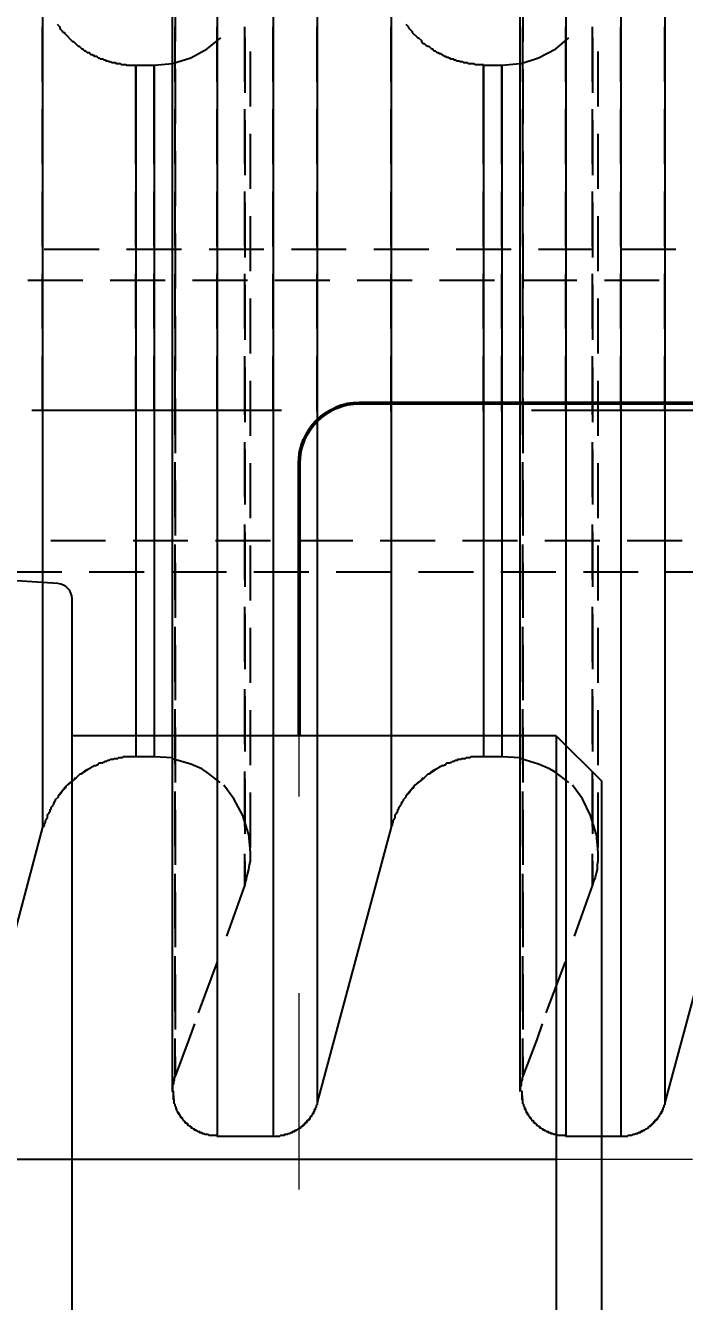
# Model space of a CAD drawing. Header units: inches. Extents: x 198356 to 209798, y -190593 to -183267.
# Drawn here: x 203867.4 to 203910.9, y -184411.7 to -184327.3 of the extents above; entities that cross this region are included whole.
import ezdxf

# ---------------------------------------------------------------- set-up
doc = ezdxf.new("R2010")
doc.units = ezdxf.units.IN
doc.header["$LTSCALE"] = 13
for name, pattern in [('CENTERX2', [101.6, 63.5, -12.7, 12.7, -12.7]), ('点画线', [18, 12, -2, 2, -2]), ('虚线', [2, 1, -1])]:
    doc.linetypes.add(name, pattern=pattern)
doc.layers.add('1', color=4, linetype='Continuous')
doc.layers.add('粗实线', color=4, linetype='Continuous')
for name, color, linetype, lineweight in [('2细实线', 3, 'Continuous', 20), ('中心线层', 1, '点画线', 18), ('标注、文本', 3, 'Continuous', 25), ('粗实线层', 7, 'Continuous', 35), ('虚线层', 6, '虚线', 18)]:
    doc.layers.add(name, color=color, linetype=linetype, lineweight=lineweight)
doc.styles.get("Standard").update_dxf_attribs({"font": 'gbenor.shx', "bigfont": 'gbcbig.shx'})
doc.dimstyles.new('英寸 1-10', dxfattribs={"dimscale": 14, "dimtxt": 3.5, "dimasz": 2, "dimexe": 1.5, "dimexo": 0.5, "dimgap": 0.5, "dimtad": 1, "dimtoh": 1, "dimdec": 0, "dimdsep": 46, "dimtxsty": 'Standard', "dimcen": 2.5, "dimclrd": 3, "dimclre": 3, "dimclrt": 3, "dimadec": 0, "dimazin": 2, "dimtfac": 1, "dimtdec": 0, "dimtmove": 0, "dimatfit": 2, "dimfxl": 1, "dimarcsym": 0})

# ---------------------------------------------------------------- blocks, each defined once
blk = doc.blocks.new('*D101')
at = {"layer": '2细实线', "color": 3, "linetype": 'ByBlock', "lineweight": -2}
for p, q in [((204482.464, -183812.807), (204702.343, -183812.807)), ((204681.343, -183854.807), (204681.343, -185990.802)), ((204332.464, -186032.802), (204702.343, -186032.802)), ((201100.829, -188826.91), (201100.829, -188994.785)), ((199830.829, -188846.487), (199830.829, -188994.785)), ((201072.829, -188973.785), (199858.829, -188973.785))]:
    blk.add_line(p, q, dxfattribs=at)
at = {"layer": '2细实线', "color": 3, "linetype": 'ByBlock'}
for points in [[(204674.343, -183854.807), (204688.343, -183854.807), (204681.343, -183812.807)], [(204674.343, -185990.802), (204688.343, -185990.802), (204681.343, -186032.802)], [(199858.829, -188969.118), (199858.829, -188978.452), (199830.829, -188973.785)], [(201072.829, -188969.118), (201072.829, -188978.452), (201100.829, -188973.785)]]:
    blk.add_solid(points, dxfattribs=at)
at = {"layer": 'Defpoints', "color": 0, "linetype": 'ByBlock'}
for p in [(204475.464, -183812.807), (204325.464, -186032.802), (204681.343, -186032.802), (201100.829, -188819.91), (199830.829, -188839.487), (199830.829, -188973.785)]:
    blk.add_point(p, dxfattribs=at)
at = {"layer": '2细实线', "color": 3, "linetype": 'ByBlock', "insert": (204636.061, -185152.306), "char_height": 73.5, "attachment_point": 5, "rotation": 90}
blk.add_mtext('2220 [87]', dxfattribs=at)
at = {"layer": '2细实线', "color": 3, "linetype": 'ByBlock', "insert": (200465.829, -188941.264), "char_height": 49, "attachment_point": 5}
blk.add_mtext('1270 [50]', dxfattribs=at)
blk = doc.blocks.new('A$C1E121E43')
at = {"layer": '1', "ltscale": 5}
for p, q in [((190.064, 96.152), (191.273, 96.273)), ((213.043, 96.152), (214.253, 96.273)), ((188.854, 96.152), (190.064, 96.152)), ((211.834, 96.152), (213.043, 96.152)), ((182.807, 83.997), (186.435, 83.997)), ((188.249, 83.997), (191.878, 83.997)), ((193.692, 83.997), (197.32, 83.997)), ((199.134, 83.997), (202.763, 83.997)), ((204.577, 83.997), (208.205, 83.997)), ((210.02, 83.997), (213.648, 83.997)), ((215.462, 83.997), (219.091, 83.997)), ((220.905, 83.997), (224.533, 83.997)), ((181.718, 81.941), (185.347, 81.941)), ((187.161, 81.941), (190.789, 81.941)), ((192.603, 81.941), (196.232, 81.941)), ((198.046, 81.941), (201.674, 81.941)), ((203.489, 81.941), (207.117, 81.941)), ((208.931, 81.941), (212.559, 81.941)), ((214.374, 81.941), (218.002, 81.941)), ((217.276, 81.094), (217.276, 82.364)), ((219.816, 81.941), (223.445, 81.941)), ((217.276, 78.736), (217.276, 81.094)), ((191.454, 73.293), (191.454, 76.921)), ((194.236, 73.293), (194.236, 76.921)), ((197.925, 73.293), (197.925, 76.921)), ((200.828, 73.293), (200.828, 76.921)), ((214.434, 73.293), (214.434, 76.921)), ((217.276, 73.293), (217.276, 76.921)), ((220.905, 73.293), (220.905, 76.921)), ((223.807, 73.293), (223.807, 76.921)), ((191.454, 71.721), (191.454, 73.293)), ((196.05, 73.051), (196.05, 73.293)), ((214.434, 71.721), (214.434, 73.293)), ((219.03, 73.051), (219.03, 73.293)), ((186.859, 64.706), (183.23, 64.706)), ((192.301, 64.706), (188.673, 64.706)), ((197.744, 64.706), (194.115, 64.706)), ((203.186, 64.706), (199.558, 64.706)), ((208.629, 64.706), (205, 64.706)), ((214.071, 64.706), (210.443, 64.706)), ((219.514, 64.706), (215.885, 64.706)), ((224.956, 64.706), (221.328, 64.706)), ((183.956, 62.65), (180.327, 62.65)), ((189.398, 62.65), (185.77, 62.65)), ((194.841, 62.65), (191.213, 62.65)), ((200.283, 62.65), (196.655, 62.65)), ((205.726, 62.65), (202.098, 62.65)), ((211.169, 62.65), (207.54, 62.65)), ((216.611, 62.65), (212.983, 62.65)), ((222.054, 62.65), (218.425, 62.65)), ((227.496, 62.65), (223.868, 62.65)), ((190.064, 50.434), (188.854, 50.434)), ((191.273, 50.374), (190.064, 50.434)), ((213.043, 50.434), (211.834, 50.434)), ((214.253, 50.374), (213.043, 50.434)), ((182.686, 45.778), (177.848, 27.576)), ((205.726, 45.778), (200.828, 27.576)), ((228.706, 45.778), (223.807, 27.576)), ((196.05, 41.968), (194.841, 38.582)), ((219.03, 41.968), (217.821, 38.582)), ((194.236, 36.888), (192.966, 33.502)), ((217.216, 36.888), (215.946, 33.502)), ((214.434, 30.599), (214.434, 30.357)), ((197.925, 25.338), (194.236, 25.338)), ((220.905, 25.338), (217.276, 25.338))]:
    blk.add_line(p, q, dxfattribs=at)
at = {"layer": '1', "color": 1, "linetype": 'CENTERX2', "lineweight": -3, "ltscale": 0.1}
blk.add_line((429.623, 73.323), (0, 73.323), dxfattribs=at)
at = {"layer": '1', "ltscale": 5}
for points in [[(194.236, 121.308), (194.236, 25.399), (194.236, 25.338)], [(197.925, 121.308), (197.925, 25.399), (197.925, 25.338)], [(217.276, 121.308), (217.276, 25.399), (217.276, 25.338)], [(220.905, 121.308), (220.905, 25.399), (220.905, 25.338)], [(200.828, 119.071), (200.828, 27.697), (200.828, 27.576)], [(223.807, 119.071), (223.807, 27.697), (223.807, 27.576)], [(194.236, 25.338), (194.236, 25.399), (193.752, 25.399), (193.692, 25.399), (193.631, 25.459), (193.45, 25.459), (193.39, 25.52), (193.269, 25.52), (193.208, 25.58), (193.087, 25.58), (193.087, 25.64), (192.966, 25.64), (192.906, 25.701), (192.845, 25.701), (192.845, 25.761), (192.724, 25.761), (192.724, 25.822), (192.664, 25.822), (192.603, 25.882), (192.543, 25.882), (192.543, 25.943), (192.482, 25.943), (192.482, 26.003), (192.422, 26.003), (192.362, 26.064), (192.301, 26.064), (192.301, 26.124), (192.241, 26.185), (192.18, 26.185), (192.18, 26.245), (192.12, 26.245), (192.12, 26.306), (192.059, 26.366), (191.999, 26.366), (191.999, 26.427), (191.938, 26.487), (191.938, 26.548), (191.878, 26.548), (191.878, 26.608), (191.817, 26.608), (191.817, 26.668), (191.757, 26.729), (191.757, 26.789), (191.696, 26.789), (191.696, 26.91), (191.636, 26.91), (191.636, 26.971), (191.575, 27.031), (191.575, 27.152), (191.515, 27.152), (191.515, 27.273), (191.454, 27.334), (191.454, 27.455), (191.394, 27.515), (191.394, 27.697), (191.334, 28.18), (191.334, 28.301), (191.273, 28.301), (191.273, 118.164)], [(214.253, 28.301), (214.253, 118.164), (214.253, 118.345)], [(191.454, 101.352), (191.454, 100.929), (191.454, 97.966), (191.454, 97.724)], [(214.434, 101.352), (214.434, 100.929), (214.434, 97.966), (214.434, 97.724)], [(183.653, 98.873), (183.835, 98.692), (183.835, 98.571), (183.895, 98.51), (183.956, 98.45), (184.077, 98.329), (184.137, 98.329), (184.137, 98.268), (184.681, 97.724), (184.742, 97.724), (184.802, 97.664), (185.044, 97.422), (185.105, 97.422), (185.286, 97.24), (185.347, 97.24), (185.407, 97.18), (185.468, 97.119), (185.528, 97.119), (185.649, 96.998), (185.77, 96.998), (185.891, 96.877), (185.951, 96.877), (186.012, 96.817), (186.072, 96.817), (186.133, 96.756), (186.254, 96.756), (186.375, 96.636), (186.435, 96.636), (186.496, 96.575), (186.677, 96.575), (186.738, 96.515), (186.798, 96.515), (186.919, 96.454), (186.979, 96.454), (187.04, 96.394), (187.161, 96.394), (187.282, 96.333), (187.463, 96.333), (187.584, 96.273), (187.826, 96.273), (187.887, 96.212), (188.189, 96.212), (188.249, 96.152), (188.854, 96.152)], [(182.686, 100.869), (182.686, 46.02), (182.686, 45.778)], [(206.694, 98.873), (206.875, 98.692), (206.875, 98.631), (207.117, 98.389), (207.117, 98.329), (207.419, 98.026), (207.48, 97.966), (207.54, 97.966), (207.722, 97.784), (207.722, 97.724), (207.843, 97.603), (207.903, 97.603), (208.024, 97.482), (208.145, 97.422), (208.205, 97.422), (208.387, 97.24), (208.447, 97.24), (208.568, 97.119), (208.629, 97.119), (208.75, 96.998), (208.81, 96.998), (208.931, 96.938), (208.992, 96.938), (209.113, 96.817), (209.173, 96.817), (209.233, 96.756), (209.294, 96.756), (209.415, 96.696), (209.475, 96.696), (209.536, 96.636), (209.596, 96.636), (209.657, 96.575), (209.838, 96.575), (209.899, 96.515), (209.959, 96.515), (210.08, 96.454), (210.201, 96.454), (210.261, 96.394), (210.443, 96.394), (210.503, 96.333), (210.745, 96.333), (210.806, 96.273), (211.169, 96.273), (211.29, 96.212), (211.834, 96.212)], [(205.726, 100.869), (205.726, 46.02), (205.726, 45.778)], [(182.686, 95.063), (182.686, 95.849), (182.686, 97.422), (182.686, 98.692)], [(191.273, 96.273), (192.482, 96.636), (193.571, 97.24), (194.478, 97.966)], [(191.454, 95.063), (191.454, 97.966), (191.454, 98.692)], [(194.236, 95.063), (194.236, 95.91), (194.236, 98.692)], [(196.05, 95.063), (196.05, 95.789), (196.05, 97.845), (196.05, 98.692)], [(196.05, 97.966), (196.05, 96.877), (196.05, 94.64), (196.05, 94.338)], [(197.925, 95.063), (197.925, 95.91), (197.925, 98.692)], [(200.828, 95.063), (200.828, 95.124), (200.828, 98.329), (200.828, 98.692)], [(205.726, 95.063), (205.726, 95.849), (205.726, 97.422), (205.726, 98.692)], [(214.253, 96.273), (214.313, 96.273), (215.462, 96.636), (216.611, 97.24), (217.458, 97.966)], [(214.434, 95.063), (214.434, 97.966), (214.434, 98.692)], [(217.276, 95.063), (217.276, 95.91), (217.276, 98.692)], [(219.03, 95.063), (219.03, 95.789), (219.03, 97.845), (219.03, 98.692)], [(219.03, 97.966), (219.03, 96.877), (219.03, 94.64), (219.03, 94.338)], [(220.905, 95.063), (220.905, 95.91), (220.905, 98.692)], [(223.807, 95.063), (223.807, 95.124), (223.807, 98.329), (223.807, 98.692)], [(196.413, 97.059), (196.413, 96.938), (196.413, 95.003), (196.413, 93.43)], [(219.393, 97.059), (219.393, 96.938), (219.393, 95.003), (219.393, 93.43)], [(188.854, 89.621), (188.854, 90.165), (188.854, 91.919), (188.854, 93.249), (188.854, 93.37), (188.854, 94.519), (188.854, 95.366), (188.854, 95.91), (188.854, 96.152)], [(188.854, 96.152), (188.854, 50.555), (188.854, 50.434)], [(190.064, 89.621), (190.064, 90.165), (190.064, 91.919), (190.064, 93.249), (190.064, 93.37), (190.064, 94.519), (190.064, 95.366), (190.064, 95.91), (190.064, 96.152)], [(190.064, 96.152), (190.064, 50.555), (190.064, 50.434)], [(191.454, 95.91), (191.454, 94.761), (191.454, 92.281)], [(211.834, 89.621), (211.834, 90.165), (211.834, 91.919), (211.834, 93.249), (211.834, 93.37), (211.834, 94.519), (211.834, 95.366), (211.834, 95.91), (211.834, 96.152)], [(211.834, 96.152), (211.834, 50.555), (211.834, 50.434)], [(213.043, 89.621), (213.043, 90.165), (213.043, 91.919), (213.043, 93.249), (213.043, 93.37), (213.043, 94.519), (213.043, 95.366), (213.043, 95.91), (213.043, 96.152)], [(213.043, 96.152), (213.043, 50.555), (213.043, 50.434)], [(214.434, 95.91), (214.434, 94.761), (214.434, 92.281)], [(182.686, 89.621), (182.686, 89.742), (182.686, 92.04), (182.686, 93.249)], [(191.454, 89.621), (191.454, 91.435), (191.454, 93.249)], [(194.236, 89.621), (194.236, 92.342), (194.236, 93.249)], [(196.05, 89.621), (196.05, 91.012), (196.05, 93.249)], [(197.925, 89.621), (197.925, 92.342), (197.925, 93.249)], [(200.828, 89.621), (200.828, 91.737), (200.828, 93.249)], [(205.726, 89.621), (205.726, 89.742), (205.726, 92.04), (205.726, 93.249)], [(214.434, 89.621), (214.434, 91.435), (214.434, 93.249)], [(217.276, 89.621), (217.276, 92.342), (217.276, 93.249)], [(219.03, 89.621), (219.03, 91.012), (219.03, 93.249)], [(220.905, 89.621), (220.905, 92.342), (220.905, 93.249)], [(223.807, 89.621), (223.807, 91.737), (223.807, 93.249)], [(196.05, 92.523), (196.05, 92.281), (196.05, 89.681), (196.05, 88.895)], [(219.03, 92.523), (219.03, 92.281), (219.03, 89.681), (219.03, 88.895)], [(196.413, 91.616), (196.413, 90.467), (196.413, 87.988)], [(219.393, 91.616), (219.393, 90.467), (219.393, 87.988)], [(191.454, 90.467), (191.454, 87.988), (191.454, 86.839)], [(214.434, 90.467), (214.434, 87.988), (214.434, 86.839)], [(182.686, 84.178), (182.686, 84.722), (182.686, 87.323), (182.686, 87.806)], [(188.854, 84.178), (188.854, 86.113), (188.854, 87.806)], [(190.064, 84.178), (190.064, 86.113), (190.064, 87.806)], [(191.454, 84.178), (191.454, 84.42), (191.454, 87.806)], [(194.236, 84.178), (194.236, 84.964), (194.236, 87.806)], [(196.05, 84.178), (196.05, 85.509), (196.05, 87.806)], [(197.925, 84.178), (197.925, 84.964), (197.925, 87.806)], [(200.828, 84.178), (200.828, 84.541), (200.828, 87.806)], [(205.726, 84.178), (205.726, 84.722), (205.726, 87.323), (205.726, 87.806)], [(211.834, 84.178), (211.834, 86.113), (211.834, 87.806)], [(213.043, 84.178), (213.043, 86.113), (213.043, 87.806)], [(214.434, 84.178), (214.434, 84.42), (214.434, 87.806)], [(217.276, 84.178), (217.276, 84.964), (217.276, 87.806)], [(219.03, 84.178), (219.03, 85.509), (219.03, 87.806)], [(220.905, 84.178), (220.905, 84.964), (220.905, 87.806)], [(223.807, 84.178), (223.807, 84.541), (223.807, 87.806)], [(196.05, 87.081), (196.05, 86.96), (196.05, 84.057), (196.05, 83.452)], [(219.03, 87.081), (219.03, 86.96), (219.03, 84.057), (219.03, 83.452)], [(196.413, 86.174), (196.413, 85.206), (196.413, 82.545)], [(219.393, 86.174), (219.393, 85.206), (219.393, 82.545)], [(191.454, 85.025), (191.454, 84.42), (191.454, 81.396)], [(214.434, 85.025), (214.434, 84.42), (214.434, 81.396)], [(182.686, 78.736), (182.686, 79.159), (182.686, 82.001), (182.686, 82.364)], [(188.854, 78.736), (188.854, 81.275), (188.854, 82.364)], [(190.064, 78.736), (190.064, 81.275), (190.064, 82.364)], [(191.454, 78.736), (191.454, 80.731), (191.454, 82.364)], [(194.236, 78.736), (194.236, 81.094), (194.236, 82.364)], [(196.05, 78.736), (196.05, 79.522), (196.05, 82.364)], [(197.925, 78.736), (197.925, 81.094), (197.925, 82.364)], [(200.828, 78.736), (200.828, 80.852), (200.828, 82.364)], [(205.726, 78.736), (205.726, 79.159), (205.726, 82.001), (205.726, 82.364)], [(211.834, 78.736), (211.834, 81.275), (211.834, 82.364)], [(213.043, 78.736), (213.043, 81.275), (213.043, 82.364)], [(214.434, 78.736), (214.434, 80.731), (214.434, 82.364)], [(219.03, 78.736), (219.03, 79.522), (219.03, 82.364)], [(220.905, 78.736), (220.905, 81.094), (220.905, 82.364)], [(223.807, 78.736), (223.807, 80.852), (223.807, 82.364)], [(196.05, 81.638), (196.05, 81.094), (196.05, 78.01)], [(219.03, 81.638), (219.03, 81.094), (219.03, 78.01)], [(196.413, 80.731), (196.413, 79.401), (196.413, 77.103)], [(219.393, 80.731), (219.393, 79.401), (219.393, 77.103)], [(191.454, 79.582), (191.454, 77.042), (191.454, 75.954)], [(214.434, 79.582), (214.434, 77.042), (214.434, 75.954)], [(182.686, 73.293), (182.686, 76.256), (182.686, 76.921)], [(188.854, 73.293), (188.854, 76.014), (188.854, 76.921)], [(190.064, 73.293), (190.064, 76.014), (190.064, 76.921)], [(196.05, 73.293), (196.05, 76.438), (196.05, 76.921)], [(205.726, 73.293), (205.726, 76.256), (205.726, 76.921)], [(211.834, 73.293), (211.834, 76.014), (211.834, 76.921)], [(213.043, 73.293), (213.043, 76.014), (213.043, 76.921)], [(219.03, 73.293), (219.03, 76.438), (219.03, 76.921)], [(196.05, 76.196), (196.05, 74.865), (196.05, 72.567)], [(219.03, 76.196), (219.03, 74.865), (219.03, 72.567)], [(196.413, 75.289), (196.413, 73.293), (196.413, 71.66)], [(219.393, 75.289), (219.393, 73.293), (219.393, 71.66)], [(191.454, 74.14), (191.454, 73.293), (191.454, 70.511)], [(214.434, 74.14), (214.434, 73.293), (214.434, 70.511)], [(196.05, 67.609), (196.05, 70.209), (196.05, 71.237)], [(219.03, 67.609), (219.03, 70.209), (219.03, 71.237)], [(196.05, 70.753), (196.05, 68.637), (196.05, 67.125)], [(219.03, 70.753), (219.03, 68.637), (219.03, 67.125)], [(191.454, 66.278), (191.454, 69.604), (191.454, 69.907)], [(196.413, 69.846), (196.413, 67.246), (196.413, 66.218)], [(214.434, 66.278), (214.434, 69.604), (214.434, 69.907)], [(219.393, 69.846), (219.393, 67.246), (219.393, 66.218)], [(191.454, 68.697), (191.454, 65.915), (191.454, 65.069)], [(214.434, 68.697), (214.434, 65.915), (214.434, 65.069)], [(196.05, 62.166), (196.05, 64.101), (196.05, 65.794)], [(196.05, 65.311), (196.05, 62.589), (196.05, 61.682)], [(219.03, 62.166), (219.03, 64.101), (219.03, 65.794)], [(219.03, 65.311), (219.03, 62.589), (219.03, 61.682)], [(191.454, 60.836), (191.454, 62.226), (191.454, 64.464)], [(196.413, 64.404), (196.413, 64.283), (196.413, 61.44), (196.413, 60.775)], [(214.434, 60.836), (214.434, 62.226), (214.434, 64.464)], [(219.393, 64.404), (219.393, 64.283), (219.393, 61.44), (219.393, 60.775)], [(191.454, 63.255), (191.454, 62.226), (191.454, 59.626)], [(214.434, 63.255), (214.434, 62.226), (214.434, 59.626)], [(196.05, 56.723), (196.05, 58.296), (196.05, 60.352)], [(219.03, 56.723), (219.03, 58.296), (219.03, 60.352)], [(196.05, 59.868), (196.05, 59.687), (196.05, 56.965), (196.05, 56.24)], [(219.03, 59.868), (219.03, 59.687), (219.03, 56.965), (219.03, 56.24)], [(191.454, 55.393), (191.454, 58.659), (191.454, 59.021)], [(196.413, 58.961), (196.413, 58.719), (196.413, 56.179), (196.413, 55.333)], [(214.434, 55.393), (214.434, 58.659), (214.434, 59.021)], [(219.393, 58.961), (219.393, 58.719), (219.393, 56.179), (219.393, 55.333)], [(191.454, 57.812), (191.454, 55.212), (191.454, 54.184)], [(214.434, 57.812), (214.434, 55.212), (214.434, 54.184)], [(196.05, 51.281), (196.05, 53.156), (196.05, 54.909)], [(219.03, 51.281), (219.03, 53.156), (219.03, 54.909)], [(196.05, 54.426), (196.05, 54.365), (196.05, 52.007), (196.05, 50.797)], [(219.03, 54.426), (219.03, 54.365), (219.03, 52.007), (219.03, 50.797)], [(191.454, 49.951), (191.454, 51.886), (191.454, 53.579)], [(196.413, 53.518), (196.413, 51.644), (196.413, 49.89)], [(214.434, 49.951), (214.434, 51.886), (214.434, 53.579)], [(219.393, 53.518), (219.393, 51.644), (219.393, 49.89)], [(191.454, 52.369), (191.454, 51.886), (191.454, 48.741)], [(214.434, 52.369), (214.434, 51.886), (214.434, 48.741)], [(188.854, 50.434), (188.008, 50.434), (187.947, 50.374), (187.705, 50.374), (187.645, 50.313), (187.403, 50.313), (187.342, 50.253), (187.161, 50.253), (187.1, 50.192), (186.979, 50.192), (186.919, 50.132), (186.798, 50.132), (186.738, 50.071), (186.677, 50.071), (186.617, 50.011), (186.435, 50.011), (186.314, 49.89), (186.254, 49.89), (186.193, 49.83), (186.072, 49.83), (186.012, 49.769), (185.951, 49.769), (185.226, 49.285), (185.165, 49.285), (184.923, 49.043), (184.319, 48.56), (184.258, 48.499), (183.714, 47.834), (183.714, 47.774), (183.533, 47.592), (183.533, 47.532), (183.472, 47.471), (183.412, 47.35), (183.412, 47.29), (183.351, 47.229), (183.351, 47.169), (183.291, 47.108), (183.23, 47.048), (183.23, 46.987), (183.17, 46.927), (183.17, 46.806), (183.109, 46.745), (183.109, 46.685), (182.988, 46.564), (182.988, 46.383), (182.928, 46.322), (182.928, 46.262), (182.867, 46.201), (182.867, 46.08), (182.807, 46.02), (182.807, 45.899), (182.746, 45.838), (182.746, 45.778)], [(194.418, 48.741), (193.571, 49.406), (193.208, 49.648), (192.482, 49.951), (191.273, 50.313), (191.273, 50.374)], [(211.834, 50.434), (210.987, 50.434), (210.927, 50.374), (210.685, 50.374), (210.624, 50.313), (210.382, 50.313), (210.322, 50.253), (210.141, 50.253), (210.08, 50.192), (209.959, 50.192), (209.899, 50.132), (209.778, 50.132), (209.717, 50.071), (209.657, 50.071), (209.596, 50.011), (209.415, 50.011), (209.294, 49.89), (209.233, 49.89), (209.173, 49.83), (209.052, 49.83), (208.992, 49.769), (208.931, 49.769), (208.205, 49.285), (208.145, 49.285), (208.084, 49.225), (208.024, 49.164), (207.903, 49.043), (207.298, 48.56), (207.238, 48.499), (206.694, 47.834), (206.694, 47.774), (206.512, 47.592), (206.512, 47.532), (206.452, 47.471), (206.391, 47.35), (206.391, 47.29), (206.331, 47.229), (206.331, 47.169), (206.21, 47.048), (206.21, 46.987), (206.149, 46.927), (206.149, 46.806), (206.089, 46.745), (206.089, 46.685), (205.968, 46.564), (205.968, 46.383), (205.907, 46.322), (205.907, 46.262), (205.847, 46.201), (205.847, 46.08), (205.787, 46.02), (205.787, 45.899), (205.726, 45.838)], [(217.458, 48.741), (216.611, 49.406), (216.188, 49.648), (215.462, 49.951), (214.313, 50.313), (214.253, 50.374)], [(196.05, 45.838), (196.05, 46.987), (196.05, 48.802), (196.05, 49.467)], [(196.05, 48.983), (196.05, 47.834), (196.05, 46.141), (196.05, 45.355)], [(219.03, 45.838), (219.03, 46.987), (219.03, 48.802), (219.03, 49.467)], [(219.03, 48.983), (219.03, 47.834), (219.03, 46.141), (219.03, 45.355)], [(191.454, 44.508), (191.454, 45.717), (191.454, 48.136)], [(196.292, 45.355), (195.929, 46.564), (195.325, 47.653), (194.66, 48.56)], [(214.434, 44.508), (214.434, 45.717), (214.434, 48.136)], [(219.272, 45.355), (218.909, 46.564), (218.365, 47.653), (217.7, 48.56)], [(196.413, 48.076), (196.413, 48.015), (196.413, 46.625), (196.413, 45.536), (196.413, 44.75), (196.413, 44.447)], [(219.393, 48.076), (219.393, 48.015), (219.393, 46.625), (219.393, 45.536), (219.393, 44.75), (219.393, 44.447)], [(191.454, 46.927), (191.454, 45.717), (191.454, 43.299)], [(214.434, 46.927), (214.434, 45.717), (214.434, 43.299)], [(196.292, 45.355), (196.413, 44.085), (196.413, 43.843), (196.413, 43.54), (196.353, 43.299), (196.292, 42.996), (196.232, 42.754), (196.171, 42.452), (196.111, 42.21), (196.05, 41.968)], [(219.272, 45.355), (219.393, 44.085), (219.393, 43.843), (219.393, 43.54), (219.332, 43.299), (219.332, 42.996), (219.272, 42.754), (219.211, 42.452), (219.091, 42.21), (219.03, 41.968)], [(196.05, 43.54), (196.05, 42.754), (196.05, 42.21), (196.05, 41.968), (196.05, 42.029), (196.05, 42.391), (196.05, 43.117), (196.05, 44.024)], [(219.03, 43.54), (219.03, 42.754), (219.03, 42.21), (219.03, 41.968), (219.03, 42.029), (219.03, 42.391), (219.03, 43.117), (219.03, 44.024)], [(191.454, 39.065), (191.454, 40.335), (191.454, 42.694)], [(214.434, 39.065), (214.434, 40.335), (214.434, 42.694)], [(191.454, 41.484), (191.454, 40.335), (191.454, 37.977), (191.454, 37.856)], [(214.434, 41.484), (214.434, 40.335), (214.434, 37.977), (214.434, 37.856)], [(191.454, 33.623), (191.454, 34.046), (191.454, 35.86), (191.454, 37.251)], [(214.434, 33.623), (214.434, 34.046), (214.434, 35.86), (214.434, 37.251)], [(191.454, 36.042), (191.454, 35.86), (191.454, 34.046), (191.454, 32.534), (191.454, 32.413)], [(214.434, 36.042), (214.434, 35.86), (214.434, 34.046), (214.434, 32.534), (214.434, 32.413)], [(192.724, 32.776), (192.362, 31.748), (191.454, 29.329)], [(215.704, 32.776), (215.341, 31.748), (214.434, 29.329)], [(191.454, 30.599), (191.454, 30.357), (191.454, 29.692), (191.454, 29.39), (191.454, 29.692), (191.454, 30.357), (191.454, 31.264), (191.454, 31.809)], [(214.434, 30.357), (214.434, 29.692), (214.434, 29.39), (214.434, 29.692), (214.434, 30.357), (214.434, 31.264), (214.434, 31.809)], [(191.454, 29.329), (191.394, 29.208), (191.394, 29.087), (191.334, 28.966), (191.334, 28.846), (191.273, 28.725), (191.273, 28.604), (191.273, 28.483), (191.273, 28.301)], [(214.434, 29.329), (214.374, 29.208), (214.374, 29.087), (214.313, 28.966), (214.313, 28.846), (214.313, 28.725), (214.253, 28.604), (214.253, 28.483), (214.253, 28.301)], [(217.276, 25.338), (217.276, 25.399), (216.793, 25.399), (216.732, 25.399), (216.672, 25.459), (216.49, 25.459), (216.43, 25.52), (216.309, 25.52), (216.248, 25.58), (216.127, 25.58), (216.127, 25.64), (216.006, 25.64), (215.946, 25.701), (215.885, 25.701), (215.885, 25.761), (215.765, 25.761), (215.765, 25.822), (215.704, 25.822), (215.644, 25.882), (215.583, 25.882), (215.583, 25.943), (215.523, 25.943), (215.523, 26.003), (215.462, 26.003), (215.402, 26.064), (215.341, 26.064), (215.341, 26.124), (215.281, 26.185), (215.22, 26.185), (215.22, 26.245), (215.16, 26.245), (215.16, 26.306), (215.099, 26.366), (215.039, 26.366), (215.039, 26.427), (214.978, 26.487), (214.978, 26.548), (214.918, 26.548), (214.918, 26.608), (214.857, 26.608), (214.857, 26.668), (214.797, 26.729), (214.797, 26.789), (214.736, 26.789), (214.736, 26.91), (214.676, 26.91), (214.676, 26.971), (214.616, 27.031), (214.616, 27.152), (214.555, 27.152), (214.555, 27.273), (214.495, 27.334), (214.495, 27.455), (214.434, 27.515), (214.434, 27.697), (214.374, 28.18), (214.374, 28.301), (214.313, 28.301)], [(200.828, 27.576), (200.828, 27.455), (200.767, 27.394), (200.767, 27.273), (200.707, 27.213), (200.707, 27.092), (200.646, 27.092), (200.646, 26.971), (200.586, 26.971), (200.586, 26.85), (200.525, 26.85), (200.525, 26.789), (200.465, 26.729), (200.465, 26.668), (200.404, 26.668), (200.404, 26.608), (200.344, 26.548), (200.344, 26.487), (200.283, 26.487), (200.283, 26.427), (200.223, 26.427), (199.921, 26.064), (199.86, 26.064), (199.86, 26.003), (199.8, 26.003), (199.739, 25.943), (199.739, 25.882), (199.679, 25.882), (199.618, 25.822), (199.558, 25.822), (199.497, 25.761), (199.437, 25.761), (199.437, 25.701), (199.316, 25.701), (199.316, 25.64), (199.195, 25.64), (199.195, 25.58), (199.074, 25.58), (199.014, 25.52), (198.893, 25.52), (198.832, 25.459), (198.711, 25.459), (198.651, 25.399), (198.409, 25.399), (198.348, 25.338), (197.925, 25.338)], [(223.807, 27.576), (223.807, 27.455), (223.747, 27.394), (223.747, 27.273), (223.686, 27.213), (223.686, 27.092), (223.626, 27.092), (223.626, 26.971), (223.566, 26.971), (223.566, 26.85), (223.505, 26.85), (223.505, 26.789), (223.445, 26.729), (223.445, 26.668), (223.384, 26.668), (223.384, 26.608), (223.324, 26.548), (223.324, 26.487), (223.263, 26.487), (223.263, 26.427), (223.203, 26.427), (222.9, 26.064), (222.84, 26.064), (222.84, 26.003), (222.779, 26.003), (222.719, 25.943), (222.719, 25.882), (222.658, 25.882), (222.598, 25.822), (222.537, 25.822), (222.477, 25.761), (222.417, 25.761), (222.417, 25.701), (222.296, 25.701), (222.296, 25.64), (222.175, 25.64), (222.175, 25.58), (222.054, 25.58), (221.993, 25.52), (221.872, 25.52), (221.812, 25.459), (221.691, 25.459), (221.63, 25.399), (221.388, 25.399), (221.328, 25.338), (220.905, 25.338)]]:
    blk.add_lwpolyline(points, dxfattribs=at)
for points in [[(194.236, 121.248), (194.236, 89.298), (194.236, 57.348), (194.236, 25.399)], [(197.925, 121.248), (197.925, 89.298), (197.925, 57.348), (197.925, 25.399)], [(217.276, 121.248), (217.276, 89.298), (217.276, 57.348), (217.276, 25.399)], [(220.905, 121.248), (220.905, 89.298), (220.905, 57.348), (220.905, 25.399)], [(200.828, 118.95), (200.828, 88.532), (200.828, 58.114), (200.828, 27.697)], [(223.807, 118.95), (223.807, 88.532), (223.807, 58.114), (223.807, 27.697)], [(191.273, 28.483), (191.273, 58.376), (191.273, 88.27), (191.273, 118.164)], [(214.253, 28.483), (214.253, 58.376), (214.253, 88.27), (214.253, 118.164)], [(182.686, 100.627), (182.686, 82.424), (182.686, 64.222), (182.686, 46.02)], [(205.726, 100.627), (205.726, 82.424), (205.726, 64.222), (205.726, 46.02)], [(188.854, 96.091), (188.854, 80.913), (188.854, 65.734), (188.854, 50.555)], [(190.064, 96.091), (190.064, 80.913), (190.064, 65.734), (190.064, 50.555)], [(211.834, 96.091), (211.834, 80.913), (211.834, 65.734), (211.834, 50.555)], [(213.043, 96.091), (213.043, 80.913), (213.043, 65.734), (213.043, 50.555)], [(184.863, 49.043), (184.603, 48.742), (184.533, 48.788), (184.319, 48.56)], [(185.891, 49.709), (185.683, 49.553), (185.399, 49.519), (185.226, 49.285)], [(207.843, 49.043), (207.583, 48.742), (207.514, 48.788), (207.298, 48.56)], [(208.871, 49.709), (208.663, 49.553), (208.379, 49.519), (208.205, 49.285)], [(184.258, 48.439), (183.936, 48.159), (183.999, 48.09), (183.714, 47.834)], [(207.238, 48.439), (206.915, 48.159), (206.98, 48.09), (206.694, 47.834)], [(191.334, 27.757), (191.334, 27.898), (191.334, 28.039), (191.334, 28.18)], [(214.374, 27.757), (214.374, 27.898), (214.374, 28.039), (214.374, 28.18)], [(200.223, 26.366), (200.122, 26.265), (200.021, 26.165), (199.921, 26.064)], [(223.203, 26.366), (223.102, 26.265), (223.001, 26.165), (222.9, 26.064)], [(194.115, 25.399), (193.994, 25.399), (193.873, 25.399), (193.752, 25.399)], [(217.155, 25.399), (217.034, 25.399), (216.913, 25.399), (216.793, 25.399)]]:
    blk.add_open_spline(points, degree=3, dxfattribs=at)

msp = doc.modelspace()

# ---------------------------------------------------------------- linework, layer by layer
at = {"layer": '中心线层'}
msp.add_line((204145.464, -184402.342), (203877.638, -184402.3), dxfattribs=at)
at = {"layer": '粗实线'}
for p, q in [((203869.531, -184364.24), (203842.331, -184362.427)), ((203870.464, -184438.431), (203870.464, -184365.238)), ((203902.464, -184374.302), (203870.464, -184374.302)), ((203902.464, -184374.302), (203905.464, -184377.302)), ((203902.464, -184374.302), (203902.464, -184430.302)), ((203905.464, -184427.302), (203905.464, -184377.302)), ((203902.464, -184402.301), (203778.464, -184402.301))]:
    msp.add_line(p, q, dxfattribs=at)
msp.add_arc((203869.464, -184365.238), 1, 0, 86.18593, dxfattribs=at)
at = {"layer": '粗实线层', "lineweight": 50}
for p, q in [((203889.464, -184352.3), (204141.464, -184352.3)), ((203885.464, -184374.302), (203885.464, -184356.3))]:
    msp.add_line(p, q, dxfattribs=at)
msp.add_arc((203889.464, -184356.3), 4, 90, 180, dxfattribs=at)
at = {"layer": '虚线层'}
msp.add_line((203885.464, -184430.302), (203885.464, -184374.302), dxfattribs=at)

# ---------------------------------------------------------------- block references
at = {"layer": '标注、文本'}
msp.add_blockref('A$C1E121E43', (203685.824, -184426.125), dxfattribs=at)

# ---------------------------------------------------------------- dimensions: what is measured, and where the dimension line sits
at = {"layer": '2细实线', "linetype": 'ByBlock'}
dim = msp.add_linear_dim(base=(204681.343, -186032.802), p1=(204475.464, -183812.807), p2=(204325.464, -186032.802), angle=90, dimstyle='英寸 1-10', override={"dimtxt": 5.25, "dimasz": 3}, dxfattribs=at)
dim.commit()
dim.dimension.update_dxf_attribs({"geometry": '*D101', "text_midpoint": (204681.343, -185152.306), "dimtype": 160})
dim = msp.add_linear_dim(base=(199830.829, -188973.785), p1=(201100.829, -188819.91), p2=(199830.829, -188839.487), dimstyle='英寸 1-10', dxfattribs=at)
dim.commit()
dim.dimension.update_dxf_attribs({"geometry": '*D101', "text_midpoint": (200465.829, -188941.264)})

doc.saveas('drawing.dxf')
